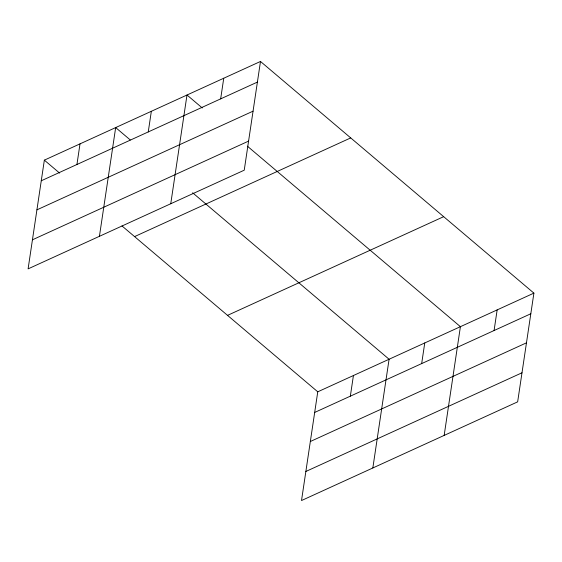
<?xml version="1.0" encoding="UTF-8"?>
<svg xmlns="http://www.w3.org/2000/svg" width="562" height="562" viewBox="0 0 562 562"><rect width="100%" height="100%" fill="white"/><g stroke="black" fill="none" stroke-linecap="round" stroke-linejoin="round"><path stroke-width="0.84" d="M260.487 61.462L44.349 160.149L28.1 268.875L244.238 170.188L260.487 61.462L533.9 293.125L517.651 401.851L301.513 500.538L317.762 391.812L533.9 293.125M76.931 164.497L80.015 143.865M99.425 236.307L115.674 127.581L130.272 139.952M148.256 131.93L151.34 111.297M170.75 203.746L186.998 95.013L202.257 107.946M220.662 98.87L223.746 78.237M350.344 396.161L353.428 375.528M372.838 467.97L389.087 359.244L192.633 192.787M421.669 363.593L424.753 342.961M444.163 435.402L460.411 326.677L247.371 146.169M494.075 330.533L497.159 309.901M41.265 180.781L257.403 82.094M36.923 209.851L253.062 111.164M32.441 239.805L248.58 141.118M134.578 236.595L350.716 137.908M227.533 315.366L443.671 216.672M314.678 412.445L530.816 313.758M310.336 441.514L526.475 342.827M305.854 471.469L521.993 372.782M44.349 160.149L59.607 173.082M121.968 225.917L317.762 391.812"/></g></svg>
